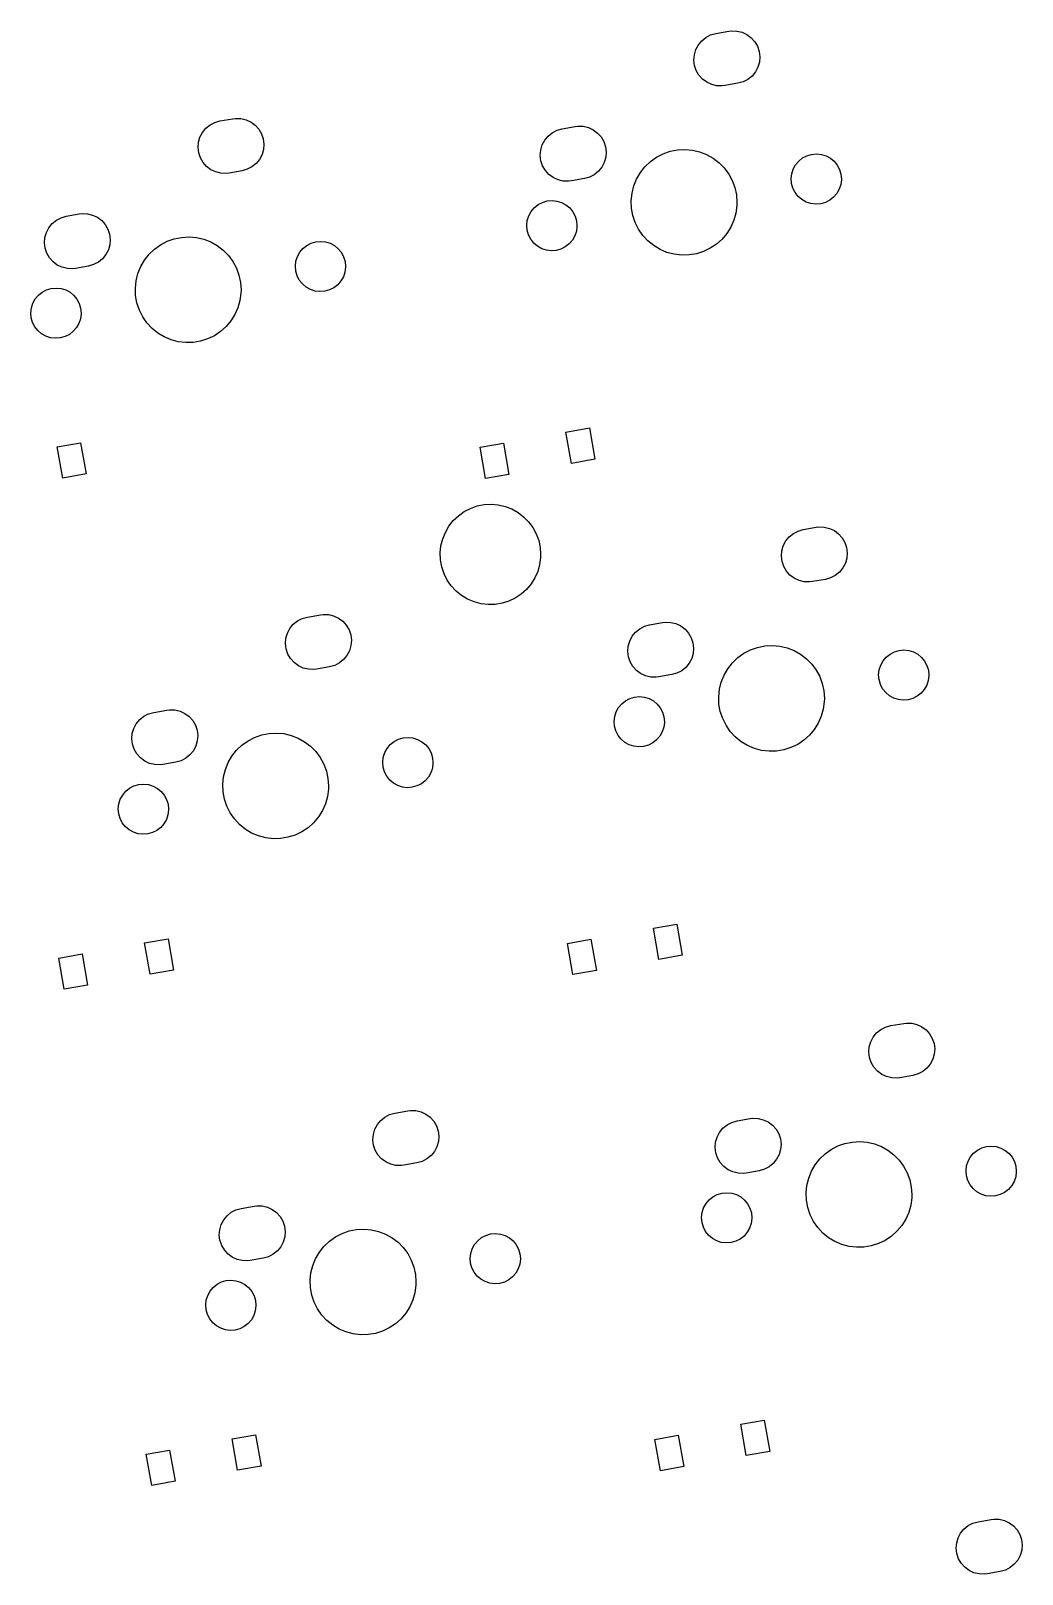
# Model space of a CAD drawing. Extents: x -73 to 324, y -180 to -25.
# Drawn here: x 276.7 to 314.2, y -95.2 to -36.8 of the extents above; entities that cross this region are included whole.
import ezdxf

# ---------------------------------------------------------------- set-up
doc = ezdxf.new("R2010")
doc.units = 0
doc.layers.add('BLACK', color=7, linetype='CONTINUOUS')

msp = doc.modelspace()

# ---------------------------------------------------------------- linework, layer by layer
at = {"layer": 'BLACK', "linetype": 'CONTINUOUS'}
for p, q in [((301.998, -37.372), (302.127, -37.2158)), ((302.127, -37.2158), (302.284, -37.0886)), ((302.284, -37.0886), (302.463, -36.9956)), ((302.463, -36.9956), (302.658, -36.9405)), ((302.658, -36.9405), (303.15, -36.8537)), ((303.15, -36.8537), (303.254, -36.841)), ((303.254, -36.841), (303.456, -36.8473)), ((303.456, -36.8473), (303.653, -36.8941)), ((303.653, -36.8941), (303.836, -36.9796)), ((303.836, -36.9796), (303.998, -37.1001)), ((303.998, -37.1001), (304.133, -37.2507)), ((304.133, -37.2507), (304.234, -37.4254)), ((301.832, -37.9463), (301.848, -37.7448)), ((301.848, -37.7448), (301.904, -37.5507)), ((301.904, -37.5507), (301.998, -37.372)), ((304.234, -37.4254), (304.299, -37.617)), ((304.299, -37.617), (304.324, -37.8176)), ((304.324, -37.8176), (304.307, -38.019)), ((301.856, -38.1469), (301.832, -37.9463)), ((301.921, -38.3385), (301.856, -38.1469)), ((302.022, -38.5131), (301.921, -38.3385)), ((302.157, -38.6638), (302.022, -38.5131)), ((304.157, -38.3919), (304.028, -38.5481)), ((304.251, -38.2131), (304.157, -38.3919)), ((304.307, -38.019), (304.251, -38.2131)), ((302.319, -38.7843), (302.157, -38.6638)), ((302.502, -38.8697), (302.319, -38.7843)), ((302.699, -38.9166), (302.502, -38.8697)), ((302.901, -38.9229), (302.699, -38.9166)), ((303.005, -38.9102), (302.901, -38.9229)), ((303.497, -38.8233), (303.005, -38.9102)), ((303.692, -38.7683), (303.497, -38.8233)), ((303.871, -38.6753), (303.692, -38.7683)), ((304.028, -38.5481), (303.871, -38.6753)), ((283.703, -40.3036), (283.897, -40.2485)), ((283.897, -40.2485), (284.389, -40.1617)), ((284.389, -40.1617), (284.493, -40.149)), ((284.493, -40.149), (284.695, -40.1553)), ((284.695, -40.1553), (284.892, -40.2021)), ((284.892, -40.2021), (285.075, -40.2876)), ((283.144, -40.8587), (283.238, -40.68)), ((283.238, -40.68), (283.366, -40.5238)), ((283.366, -40.5238), (283.523, -40.3966)), ((283.523, -40.3966), (283.703, -40.3036)), ((285.075, -40.2876), (285.237, -40.4081)), ((285.237, -40.4081), (285.372, -40.5587)), ((285.372, -40.5587), (285.474, -40.7334)), ((285.474, -40.7334), (285.538, -40.925)), ((296.186, -40.976), (296.314, -40.8199)), ((296.314, -40.8199), (296.471, -40.6927)), ((296.471, -40.6927), (296.651, -40.5997)), ((296.651, -40.5997), (296.845, -40.5446)), ((296.845, -40.5446), (297.338, -40.4578)), ((297.338, -40.4578), (297.442, -40.445)), ((297.442, -40.445), (297.644, -40.4514)), ((297.644, -40.4514), (297.84, -40.4982)), ((297.84, -40.4982), (298.023, -40.5836)), ((298.023, -40.5836), (298.186, -40.7041)), ((298.186, -40.7041), (298.32, -40.8548)), ((283.071, -41.2543), (283.087, -41.0528)), ((283.096, -41.4549), (283.071, -41.2543)), ((283.087, -41.0528), (283.144, -40.8587)), ((285.547, -41.327), (285.49, -41.5211)), ((285.538, -40.925), (285.563, -41.1256)), ((285.563, -41.1256), (285.547, -41.327)), ((296.019, -41.5504), (296.035, -41.3489)), ((296.035, -41.3489), (296.092, -41.1548)), ((296.092, -41.1548), (296.186, -40.976)), ((298.32, -40.8548), (298.422, -41.0295)), ((298.422, -41.0295), (298.486, -41.2211)), ((298.486, -41.2211), (298.511, -41.4217)), ((298.511, -41.4217), (298.495, -41.6231)), ((300.664, -41.4903), (300.931, -41.3967)), ((300.931, -41.3967), (301.208, -41.3416)), ((301.208, -41.3416), (301.49, -41.3261)), ((301.49, -41.3261), (301.771, -41.3504)), ((301.771, -41.3504), (302.046, -41.4142)), ((302.046, -41.4142), (302.31, -41.5162)), ((283.16, -41.6465), (283.096, -41.4549)), ((283.262, -41.8211), (283.16, -41.6465)), ((283.396, -41.9718), (283.262, -41.8211)), ((283.559, -42.0923), (283.396, -41.9718)), ((285.111, -41.9833), (284.931, -42.0763)), ((285.268, -41.8561), (285.111, -41.9833)), ((285.396, -41.6999), (285.268, -41.8561)), ((285.49, -41.5211), (285.396, -41.6999)), ((296.044, -41.751), (296.019, -41.5504)), ((296.108, -41.9425), (296.044, -41.751)), ((296.21, -42.1172), (296.108, -41.9425)), ((298.344, -41.996), (298.216, -42.1522)), ((298.438, -41.8172), (298.344, -41.996)), ((298.495, -41.6231), (298.438, -41.8172)), ((299.804, -42.2017), (299.979, -41.9798)), ((299.979, -41.9798), (300.183, -41.7848)), ((300.183, -41.7848), (300.413, -41.6205)), ((300.413, -41.6205), (300.664, -41.4903)), ((302.31, -41.5162), (302.556, -41.6542)), ((302.556, -41.6542), (302.781, -41.8256)), ((302.781, -41.8256), (302.979, -42.0269)), ((305.588, -42.0694), (305.677, -41.907)), ((305.677, -41.907), (305.796, -41.7649)), ((305.796, -41.7649), (305.941, -41.6488)), ((305.941, -41.6488), (306.105, -41.5629)), ((306.105, -41.5629), (306.283, -41.5105)), ((306.283, -41.5105), (306.468, -41.4937)), ((306.468, -41.4937), (306.652, -41.5131)), ((306.652, -41.5131), (306.829, -41.5679)), ((306.829, -41.5679), (306.992, -41.6561)), ((306.992, -41.6561), (307.135, -41.7743)), ((307.135, -41.7743), (307.252, -41.918)), ((307.252, -41.918), (307.339, -42.0817)), ((283.742, -42.1777), (283.559, -42.0923)), ((283.938, -42.2246), (283.742, -42.1777)), ((284.14, -42.2309), (283.938, -42.2246)), ((284.244, -42.2182), (284.14, -42.2309)), ((284.737, -42.1313), (284.244, -42.2182)), ((284.931, -42.0763), (284.737, -42.1313)), ((296.345, -42.2679), (296.21, -42.1172)), ((296.507, -42.3884), (296.345, -42.2679)), ((296.69, -42.4738), (296.507, -42.3884)), ((296.887, -42.5206), (296.69, -42.4738)), ((297.089, -42.527), (296.887, -42.5206)), ((297.193, -42.5142), (297.089, -42.527)), ((297.685, -42.4274), (297.193, -42.5142)), ((297.879, -42.3724), (297.685, -42.4274)), ((298.059, -42.2794), (297.879, -42.3724)), ((298.216, -42.1522), (298.059, -42.2794)), ((299.556, -42.7078), (299.662, -42.4459)), ((299.662, -42.4459), (299.804, -42.2017)), ((302.979, -42.0269), (303.147, -42.2542)), ((303.147, -42.2542), (303.281, -42.5028)), ((303.281, -42.5028), (303.379, -42.7678)), ((305.511, -42.4304), (305.532, -42.2462)), ((305.527, -42.6152), (305.511, -42.4304)), ((305.532, -42.2462), (305.588, -42.0694)), ((307.339, -42.0817), (307.393, -42.2592)), ((307.411, -42.4702), (307.387, -42.6542)), ((307.393, -42.2592), (307.411, -42.4437)), ((307.411, -42.4437), (307.411, -42.4702)), ((299.459, -43.263), (299.488, -42.982)), ((299.488, -42.982), (299.556, -42.7078)), ((303.379, -42.7678), (303.438, -43.044)), ((303.438, -43.044), (303.458, -43.3258)), ((305.578, -42.7934), (305.527, -42.6152)), ((305.663, -42.9583), (305.578, -42.7934)), ((305.778, -43.1036), (305.663, -42.9583)), ((305.919, -43.2238), (305.778, -43.1036)), ((307.116, -43.1317), (306.97, -43.2458)), ((307.237, -42.9913), (307.116, -43.1317)), ((307.329, -42.8301), (307.237, -42.9913)), ((307.387, -42.6542), (307.329, -42.8301)), ((278.085, -43.8526), (278.577, -43.7658)), ((278.577, -43.7658), (278.681, -43.753)), ((278.681, -43.753), (278.883, -43.7594)), ((278.883, -43.7594), (279.08, -43.8062)), ((295.582, -43.8337), (295.672, -43.6712)), ((295.672, -43.6712), (295.791, -43.5292)), ((295.791, -43.5292), (295.935, -43.413)), ((295.935, -43.413), (296.1, -43.3271)), ((296.1, -43.3271), (296.277, -43.2748)), ((296.277, -43.2748), (296.462, -43.258)), ((296.462, -43.258), (296.646, -43.2774)), ((296.646, -43.2774), (296.824, -43.3322)), ((296.824, -43.3322), (296.987, -43.4204)), ((296.987, -43.4204), (297.13, -43.5386)), ((297.13, -43.5386), (297.247, -43.6822)), ((297.247, -43.6822), (297.334, -43.8459)), ((299.47, -43.5453), (299.459, -43.263)), ((299.521, -43.8232), (299.47, -43.5453)), ((303.417, -43.7314), (303.34, -44.0033)), ((303.454, -43.4514), (303.417, -43.7314)), ((303.458, -43.3258), (303.454, -43.4514)), ((306.081, -43.3142), (305.919, -43.2238)), ((306.257, -43.3715), (306.081, -43.3142)), ((306.441, -43.3935), (306.257, -43.3715)), ((306.626, -43.3793), (306.441, -43.3935)), ((306.805, -43.3294), (306.626, -43.3793)), ((306.97, -43.2458), (306.805, -43.3294)), ((277.331, -44.4628), (277.425, -44.284)), ((277.425, -44.284), (277.554, -44.1279)), ((277.554, -44.1279), (277.711, -44.0007)), ((277.711, -44.0007), (277.89, -43.9076)), ((277.89, -43.9076), (278.085, -43.8526)), ((279.08, -43.8062), (279.263, -43.8916)), ((279.263, -43.8916), (279.425, -44.0121)), ((279.425, -44.0121), (279.56, -44.1628)), ((279.56, -44.1628), (279.661, -44.3375)), ((279.661, -44.3375), (279.726, -44.5291)), ((295.506, -44.1947), (295.526, -44.0104)), ((295.521, -44.3795), (295.506, -44.1947)), ((295.526, -44.0104), (295.582, -43.8337)), ((297.334, -43.8459), (297.387, -44.0234)), ((297.405, -44.2345), (297.382, -44.4184)), ((297.387, -44.0234), (297.405, -44.208)), ((297.405, -44.208), (297.405, -44.2345)), ((299.61, -44.0912), (299.521, -43.8232)), ((299.737, -44.3439), (299.61, -44.0912)), ((299.897, -44.5763), (299.737, -44.3439)), ((303.226, -44.2617), (303.076, -44.5014)), ((303.34, -44.0033), (303.226, -44.2617)), ((277.258, -44.8584), (277.275, -44.6569)), ((277.283, -45.059), (277.258, -44.8584)), ((277.275, -44.6569), (277.331, -44.4628)), ((279.734, -44.9311), (279.678, -45.1252)), ((279.726, -44.5291), (279.75, -44.7297)), ((279.75, -44.7297), (279.734, -44.9311)), ((281.423, -45.0928), (281.653, -44.9285)), ((281.653, -44.9285), (281.903, -44.7983)), ((281.903, -44.7983), (282.17, -44.7047)), ((282.17, -44.7047), (282.447, -44.6496)), ((282.447, -44.6496), (282.729, -44.6341)), ((282.729, -44.6341), (283.011, -44.6584)), ((283.011, -44.6584), (283.286, -44.7222)), ((283.286, -44.7222), (283.549, -44.8242)), ((283.549, -44.8242), (283.796, -44.9622)), ((287.18, -44.9568), (287.345, -44.8709)), ((287.345, -44.8709), (287.522, -44.8185)), ((287.522, -44.8185), (287.707, -44.8017)), ((287.707, -44.8017), (287.892, -44.8211)), ((287.892, -44.8211), (288.069, -44.8759)), ((288.069, -44.8759), (288.232, -44.9641)), ((295.572, -44.5577), (295.521, -44.3795)), ((295.657, -44.7226), (295.572, -44.5577)), ((295.772, -44.8679), (295.657, -44.7226)), ((295.913, -44.9881), (295.772, -44.8679)), ((297.111, -44.8959), (296.964, -45.0101)), ((297.232, -44.7556), (297.111, -44.8959)), ((297.323, -44.5944), (297.232, -44.7556)), ((297.382, -44.4184), (297.323, -44.5944)), ((300.089, -44.7838), (299.897, -44.5763)), ((300.308, -44.9621), (300.089, -44.7838)), ((302.684, -44.9061), (302.449, -45.0631)), ((302.894, -44.7177), (302.684, -44.9061)), ((303.076, -44.5014), (302.894, -44.7177)), ((277.348, -45.2505), (277.283, -45.059)), ((277.449, -45.4252), (277.348, -45.2505)), ((277.584, -45.5759), (277.449, -45.4252)), ((279.455, -45.4602), (279.298, -45.5874)), ((279.584, -45.304), (279.455, -45.4602)), ((279.678, -45.1252), (279.584, -45.304)), ((280.902, -45.7539), (281.043, -45.5097)), ((281.043, -45.5097), (281.218, -45.2878)), ((281.218, -45.2878), (281.423, -45.0928)), ((283.796, -44.9622), (284.02, -45.1336)), ((284.02, -45.1336), (284.218, -45.3349)), ((284.218, -45.3349), (284.386, -45.5622)), ((286.771, -45.5542), (286.827, -45.3774)), ((286.827, -45.3774), (286.917, -45.215)), ((286.917, -45.215), (287.036, -45.0729)), ((287.036, -45.0729), (287.18, -44.9568)), ((288.232, -44.9641), (288.375, -45.0823)), ((288.375, -45.0823), (288.492, -45.226)), ((288.492, -45.226), (288.579, -45.3897)), ((288.579, -45.3897), (288.632, -45.5672)), ((296.075, -45.0785), (295.913, -44.9881)), ((296.251, -45.1358), (296.075, -45.0785)), ((296.436, -45.1578), (296.251, -45.1358)), ((296.62, -45.1435), (296.436, -45.1578)), ((296.799, -45.0937), (296.62, -45.1435)), ((296.964, -45.0101), (296.799, -45.0937)), ((300.55, -45.1078), (300.308, -44.9621)), ((300.81, -45.218), (300.55, -45.1078)), ((301.083, -45.2904), (300.81, -45.218)), ((301.364, -45.3236), (301.083, -45.2904)), ((301.646, -45.317), (301.364, -45.3236)), ((301.925, -45.2706), (301.646, -45.317)), ((302.194, -45.1854), (301.925, -45.2706)), ((302.449, -45.0631), (302.194, -45.1854)), ((277.746, -45.6964), (277.584, -45.5759)), ((277.929, -45.7818), (277.746, -45.6964)), ((278.126, -45.8286), (277.929, -45.7818)), ((278.328, -45.835), (278.126, -45.8286)), ((278.432, -45.8222), (278.328, -45.835)), ((278.924, -45.7354), (278.432, -45.8222)), ((279.119, -45.6804), (278.924, -45.7354)), ((279.298, -45.5874), (279.119, -45.6804)), ((280.727, -46.29), (280.796, -46.0158)), ((280.796, -46.0158), (280.902, -45.7539)), ((284.386, -45.5622), (284.52, -45.8108)), ((284.52, -45.8108), (284.618, -46.0758)), ((284.618, -46.0758), (284.678, -46.352)), ((286.751, -45.7384), (286.771, -45.5542)), ((286.766, -45.9232), (286.751, -45.7384)), ((286.817, -46.1014), (286.766, -45.9232)), ((286.902, -46.2663), (286.817, -46.1014)), ((288.627, -45.9622), (288.568, -46.1381)), ((288.65, -45.7782), (288.627, -45.9622)), ((288.632, -45.5672), (288.65, -45.7517)), ((288.65, -45.7517), (288.65, -45.7782)), ((277.175, -46.721), (277.339, -46.6351)), ((277.339, -46.6351), (277.517, -46.5828)), ((277.517, -46.5828), (277.701, -46.566)), ((277.701, -46.566), (277.886, -46.5854)), ((277.886, -46.5854), (278.063, -46.6402)), ((278.063, -46.6402), (278.226, -46.7284)), ((280.699, -46.571), (280.727, -46.29)), ((280.71, -46.8533), (280.699, -46.571)), ((284.678, -46.352), (284.698, -46.6338)), ((284.698, -46.6338), (284.694, -46.7594)), ((287.017, -46.4116), (286.902, -46.2663)), ((287.158, -46.5318), (287.017, -46.4116)), ((287.32, -46.6222), (287.158, -46.5318)), ((287.496, -46.6795), (287.32, -46.6222)), ((287.681, -46.7015), (287.496, -46.6795)), ((287.865, -46.6873), (287.681, -46.7015)), ((288.044, -46.6374), (287.865, -46.6873)), ((288.21, -46.5538), (288.044, -46.6374)), ((288.356, -46.4397), (288.21, -46.5538)), ((288.477, -46.2993), (288.356, -46.4397)), ((288.568, -46.1381), (288.477, -46.2993)), ((276.766, -47.3184), (276.822, -47.1417)), ((276.822, -47.1417), (276.911, -46.9792)), ((276.911, -46.9792), (277.03, -46.8372)), ((277.03, -46.8372), (277.175, -46.721)), ((278.226, -46.7284), (278.369, -46.8466)), ((278.369, -46.8466), (278.486, -46.9902)), ((278.486, -46.9902), (278.573, -47.1539)), ((278.573, -47.1539), (278.627, -47.3314)), ((280.76, -47.1312), (280.71, -46.8533)), ((280.85, -47.3992), (280.76, -47.1312)), ((284.656, -47.0394), (284.579, -47.3113)), ((284.694, -46.7594), (284.656, -47.0394)), ((276.745, -47.5027), (276.766, -47.3184)), ((276.76, -47.6875), (276.745, -47.5027)), ((276.812, -47.8657), (276.76, -47.6875)), ((278.621, -47.7264), (278.563, -47.9024)), ((278.644, -47.5425), (278.621, -47.7264)), ((278.627, -47.3314), (278.645, -47.516)), ((278.645, -47.516), (278.644, -47.5425)), ((280.976, -47.6519), (280.85, -47.3992)), ((281.137, -47.8843), (280.976, -47.6519)), ((284.316, -47.8094), (284.134, -48.0257)), ((284.465, -47.5697), (284.316, -47.8094)), ((284.579, -47.3113), (284.465, -47.5697)), ((276.896, -48.0306), (276.812, -47.8657)), ((277.011, -48.1759), (276.896, -48.0306)), ((277.153, -48.2961), (277.011, -48.1759)), ((277.315, -48.3865), (277.153, -48.2961)), ((277.491, -48.4438), (277.315, -48.3865)), ((278.038, -48.4017), (277.86, -48.4515)), ((278.204, -48.3181), (278.038, -48.4017)), ((278.35, -48.2039), (278.204, -48.3181)), ((278.471, -48.0636), (278.35, -48.2039)), ((278.563, -47.9024), (278.471, -48.0636)), ((281.329, -48.0918), (281.137, -47.8843)), ((281.548, -48.2701), (281.329, -48.0918)), ((281.79, -48.4158), (281.548, -48.2701)), ((282.05, -48.526), (281.79, -48.4158)), ((283.689, -48.3711), (283.434, -48.4934)), ((283.923, -48.2141), (283.689, -48.3711)), ((284.134, -48.0257), (283.923, -48.2141)), ((277.675, -48.4657), (277.491, -48.4438)), ((277.86, -48.4515), (277.675, -48.4657)), ((282.323, -48.5984), (282.05, -48.526)), ((282.603, -48.6316), (282.323, -48.5984)), ((282.886, -48.6249), (282.603, -48.6316)), ((283.165, -48.5786), (282.886, -48.6249)), ((283.434, -48.4934), (283.165, -48.5786)), ((296.987, -52.0162), (297.874, -51.8599)), ((297.874, -51.8599), (298.082, -53.0417)), ((277.742, -52.5727), (278.628, -52.4164)), ((278.628, -52.4164), (278.836, -53.5981)), ((293.738, -52.5892), (294.624, -52.433)), ((294.624, -52.433), (294.832, -53.6147)), ((297.196, -53.198), (296.987, -52.0162)), ((277.95, -53.7544), (277.742, -52.5727)), ((293.946, -53.771), (293.738, -52.5892)), ((298.082, -53.0417), (297.196, -53.198)), ((278.836, -53.5981), (277.95, -53.7544)), ((294.832, -53.6147), (293.946, -53.771)), ((293.377, -54.8983), (293.631, -54.8093)), ((293.631, -54.8093), (293.894, -54.757)), ((293.894, -54.757), (294.162, -54.7422)), ((294.162, -54.7422), (294.429, -54.7654)), ((294.429, -54.7654), (294.691, -54.826)), ((294.691, -54.826), (294.941, -54.9228)), ((292.561, -55.574), (292.727, -55.3633)), ((292.727, -55.3633), (292.921, -55.178)), ((292.921, -55.178), (293.139, -55.022)), ((293.139, -55.022), (293.377, -54.8983)), ((294.941, -54.9228), (295.175, -55.054)), ((295.175, -55.054), (295.388, -55.2168)), ((295.388, -55.2168), (295.577, -55.408)), ((295.577, -55.408), (295.736, -55.6239)), ((292.325, -56.0549), (292.426, -55.8061)), ((292.426, -55.8061), (292.561, -55.574)), ((295.736, -55.6239), (295.864, -55.8601)), ((295.864, -55.8601), (295.957, -56.1119)), ((305.306, -56.1325), (305.435, -55.9764)), ((305.435, -55.9764), (305.592, -55.8492)), ((305.592, -55.8492), (305.771, -55.7562)), ((305.771, -55.7562), (305.966, -55.7011)), ((305.966, -55.7011), (306.458, -55.6143)), ((306.458, -55.6143), (306.562, -55.6015)), ((306.562, -55.6015), (306.764, -55.6079)), ((306.764, -55.6079), (306.961, -55.6547)), ((306.961, -55.6547), (307.144, -55.7402)), ((307.144, -55.7402), (307.306, -55.8607)), ((307.306, -55.8607), (307.441, -56.0113)), ((307.441, -56.0113), (307.542, -56.186)), ((292.233, -56.5823), (292.26, -56.3153)), ((292.243, -56.8505), (292.233, -56.5823)), ((292.26, -56.3153), (292.325, -56.0549)), ((295.957, -56.1119), (296.013, -56.3743)), ((296.013, -56.3743), (296.032, -56.642)), ((305.14, -56.7069), (305.156, -56.5054)), ((305.156, -56.5054), (305.212, -56.3113)), ((305.212, -56.3113), (305.306, -56.1325)), ((307.542, -56.186), (307.607, -56.3776)), ((307.607, -56.3776), (307.632, -56.5782)), ((307.632, -56.5782), (307.615, -56.7796)), ((292.292, -57.1145), (292.243, -56.8505)), ((292.377, -57.3691), (292.292, -57.1145)), ((295.993, -57.0273), (295.92, -57.2856)), ((296.028, -56.7613), (295.993, -57.0273)), ((296.032, -56.642), (296.028, -56.7613)), ((305.164, -56.9075), (305.14, -56.7069)), ((305.229, -57.099), (305.164, -56.9075)), ((305.33, -57.2737), (305.229, -57.099)), ((307.465, -57.1525), (307.336, -57.3087)), ((307.559, -56.9737), (307.465, -57.1525)), ((307.615, -56.7796), (307.559, -56.9737)), ((292.497, -57.6092), (292.377, -57.3691)), ((292.649, -57.83), (292.497, -57.6092)), ((295.669, -57.7588), (295.496, -57.9642)), ((295.811, -57.5311), (295.669, -57.7588)), ((295.92, -57.2856), (295.811, -57.5311)), ((305.465, -57.4244), (305.33, -57.2737)), ((305.627, -57.5449), (305.465, -57.4244)), ((305.81, -57.6303), (305.627, -57.5449)), ((306.007, -57.6772), (305.81, -57.6303)), ((306.209, -57.6835), (306.007, -57.6772)), ((306.313, -57.6707), (306.209, -57.6835)), ((306.805, -57.5839), (306.313, -57.6707)), ((307, -57.5289), (306.805, -57.5839)), ((307.179, -57.4359), (307, -57.5289)), ((307.336, -57.3087), (307.179, -57.4359)), ((292.831, -58.027), (292.649, -57.83)), ((293.039, -58.1965), (292.831, -58.027)), ((293.269, -58.3349), (293.039, -58.1965)), ((293.517, -58.4396), (293.269, -58.3349)), ((295.073, -58.2924), (294.831, -58.4086)), ((295.297, -58.1433), (295.073, -58.2924)), ((295.496, -57.9642), (295.297, -58.1433)), ((287.205, -59.0091), (287.697, -58.9223)), ((287.697, -58.9223), (287.801, -58.9095)), ((287.801, -58.9095), (288.003, -58.9159)), ((288.003, -58.9159), (288.2, -58.9627)), ((293.776, -58.5083), (293.517, -58.4396)), ((294.042, -58.5399), (293.776, -58.5083)), ((294.311, -58.5336), (294.042, -58.5399)), ((294.576, -58.4895), (294.311, -58.5336)), ((294.831, -58.4086), (294.576, -58.4895)), ((286.452, -59.6193), (286.546, -59.4405)), ((286.546, -59.4405), (286.674, -59.2844)), ((286.674, -59.2844), (286.831, -59.1572)), ((286.831, -59.1572), (287.011, -59.0642)), ((287.011, -59.0642), (287.205, -59.0091)), ((288.2, -58.9627), (288.383, -59.0482)), ((288.383, -59.0482), (288.545, -59.1687)), ((288.545, -59.1687), (288.68, -59.3193)), ((288.68, -59.3193), (288.782, -59.494)), ((288.782, -59.494), (288.846, -59.6856)), ((299.622, -59.5804), (299.779, -59.4533)), ((299.779, -59.4533), (299.959, -59.3602)), ((299.959, -59.3602), (300.153, -59.3052)), ((300.153, -59.3052), (300.646, -59.2184)), ((300.646, -59.2184), (300.75, -59.2056)), ((300.75, -59.2056), (300.952, -59.212)), ((300.952, -59.212), (301.148, -59.2588)), ((301.148, -59.2588), (301.331, -59.3442)), ((301.331, -59.3442), (301.494, -59.4647)), ((301.494, -59.4647), (301.628, -59.6154)), ((286.379, -60.0149), (286.395, -59.8134)), ((286.404, -60.2155), (286.379, -60.0149)), ((286.395, -59.8134), (286.452, -59.6193)), ((288.855, -60.0876), (288.798, -60.2817)), ((288.846, -59.6856), (288.871, -59.8862)), ((288.871, -59.8862), (288.855, -60.0876)), ((299.327, -60.311), (299.343, -60.1095)), ((299.343, -60.1095), (299.4, -59.9154)), ((299.4, -59.9154), (299.494, -59.7366)), ((299.494, -59.7366), (299.622, -59.5804)), ((301.628, -59.6154), (301.73, -59.7901)), ((301.73, -59.7901), (301.794, -59.9816)), ((301.794, -59.9816), (301.819, -60.1822)), ((304.238, -60.1573), (304.516, -60.1022)), ((304.516, -60.1022), (304.798, -60.0867)), ((304.798, -60.0867), (305.079, -60.111)), ((305.079, -60.111), (305.354, -60.1748)), ((286.468, -60.407), (286.404, -60.2155)), ((286.57, -60.5817), (286.468, -60.407)), ((286.704, -60.7324), (286.57, -60.5817)), ((288.576, -60.6167), (288.419, -60.7439)), ((288.704, -60.4605), (288.576, -60.6167)), ((288.798, -60.2817), (288.704, -60.4605)), ((299.352, -60.5116), (299.327, -60.311)), ((299.416, -60.7031), (299.352, -60.5116)), ((301.746, -60.5778), (301.652, -60.7566)), ((301.803, -60.3837), (301.746, -60.5778)), ((301.819, -60.1822), (301.803, -60.3837)), ((303.287, -60.7404), (303.491, -60.5454)), ((303.491, -60.5454), (303.721, -60.3811)), ((303.721, -60.3811), (303.972, -60.2509)), ((303.972, -60.2509), (304.238, -60.1573)), ((305.354, -60.1748), (305.618, -60.2768)), ((305.618, -60.2768), (305.864, -60.4148)), ((305.864, -60.4148), (306.089, -60.5862)), ((306.089, -60.5862), (306.287, -60.7875)), ((308.896, -60.83), (308.985, -60.6676)), ((308.985, -60.6676), (309.104, -60.5255)), ((309.104, -60.5255), (309.249, -60.4094)), ((309.249, -60.4094), (309.413, -60.3235)), ((309.413, -60.3235), (309.591, -60.2711)), ((309.591, -60.2711), (309.776, -60.2543)), ((309.776, -60.2543), (309.96, -60.2737)), ((309.96, -60.2737), (310.137, -60.3285)), ((310.137, -60.3285), (310.3, -60.4167)), ((310.3, -60.4167), (310.443, -60.5349)), ((310.443, -60.5349), (310.56, -60.6786)), ((310.56, -60.6786), (310.647, -60.8423)), ((286.867, -60.8529), (286.704, -60.7324)), ((287.05, -60.9383), (286.867, -60.8529)), ((287.246, -60.9852), (287.05, -60.9383)), ((287.448, -60.9915), (287.246, -60.9852)), ((287.552, -60.9787), (287.448, -60.9915)), ((288.045, -60.8919), (287.552, -60.9787)), ((288.239, -60.8369), (288.045, -60.8919)), ((288.419, -60.7439), (288.239, -60.8369)), ((299.518, -60.8778), (299.416, -60.7031)), ((299.653, -61.0285), (299.518, -60.8778)), ((299.815, -61.149), (299.653, -61.0285)), ((299.998, -61.2344), (299.815, -61.149)), ((300.195, -61.2812), (299.998, -61.2344)), ((300.397, -61.2876), (300.195, -61.2812)), ((300.501, -61.2748), (300.397, -61.2876)), ((300.993, -61.188), (300.501, -61.2748)), ((301.187, -61.133), (300.993, -61.188)), ((301.367, -61.04), (301.187, -61.133)), ((301.524, -60.9128), (301.367, -61.04)), ((301.652, -60.7566), (301.524, -60.9128)), ((302.864, -61.4684), (302.97, -61.2065)), ((302.97, -61.2065), (303.112, -60.9622)), ((303.112, -60.9622), (303.287, -60.7404)), ((306.287, -60.7875), (306.455, -61.0148)), ((306.455, -61.0148), (306.589, -61.2634)), ((306.589, -61.2634), (306.687, -61.5284)), ((308.819, -61.191), (308.84, -61.0068)), ((308.835, -61.3758), (308.819, -61.191)), ((308.84, -61.0068), (308.896, -60.83)), ((310.647, -60.8423), (310.701, -61.0198)), ((310.719, -61.2308), (310.695, -61.4148)), ((310.701, -61.0198), (310.719, -61.2043)), ((310.719, -61.2043), (310.719, -61.2308)), ((302.767, -62.0236), (302.796, -61.7426)), ((302.796, -61.7426), (302.864, -61.4684)), ((306.687, -61.5284), (306.746, -61.8046)), ((306.746, -61.8046), (306.766, -62.0864)), ((308.886, -61.554), (308.835, -61.3758)), ((308.971, -61.7189), (308.886, -61.554)), ((309.086, -61.8642), (308.971, -61.7189)), ((309.227, -61.9844), (309.086, -61.8642)), ((310.545, -61.7519), (310.424, -61.8922)), ((310.637, -61.5907), (310.545, -61.7519)), ((310.695, -61.4148), (310.637, -61.5907)), ((298.89, -62.5943), (298.98, -62.4318)), ((298.98, -62.4318), (299.099, -62.2898)), ((299.099, -62.2898), (299.243, -62.1736)), ((299.243, -62.1736), (299.408, -62.0877)), ((299.408, -62.0877), (299.585, -62.0354)), ((299.585, -62.0354), (299.77, -62.0186)), ((299.77, -62.0186), (299.954, -62.038)), ((299.954, -62.038), (300.132, -62.0928)), ((300.132, -62.0928), (300.295, -62.181)), ((300.295, -62.181), (300.438, -62.2991)), ((300.438, -62.2991), (300.555, -62.4428)), ((300.555, -62.4428), (300.642, -62.6065)), ((302.778, -62.3059), (302.767, -62.0236)), ((302.829, -62.5838), (302.778, -62.3059)), ((306.762, -62.212), (306.725, -62.492)), ((306.766, -62.0864), (306.762, -62.212)), ((309.389, -62.0748), (309.227, -61.9844)), ((309.565, -62.1321), (309.389, -62.0748)), ((309.749, -62.1541), (309.565, -62.1321)), ((309.934, -62.1398), (309.749, -62.1541)), ((310.113, -62.09), (309.934, -62.1398)), ((310.278, -62.0064), (310.113, -62.09)), ((310.424, -61.8922), (310.278, -62.0064)), ((280.733, -63.0446), (280.862, -62.8884)), ((280.862, -62.8884), (281.019, -62.7612)), ((281.019, -62.7612), (281.198, -62.6682)), ((281.198, -62.6682), (281.393, -62.6132)), ((281.393, -62.6132), (281.885, -62.5264)), ((281.885, -62.5264), (281.989, -62.5136)), ((281.989, -62.5136), (282.191, -62.52)), ((282.191, -62.52), (282.388, -62.5668)), ((282.388, -62.5668), (282.571, -62.6522)), ((282.571, -62.6522), (282.733, -62.7727)), ((282.733, -62.7727), (282.868, -62.9234)), ((282.868, -62.9234), (282.969, -63.0981)), ((298.814, -62.9553), (298.834, -62.771)), ((298.829, -63.14), (298.814, -62.9553)), ((298.834, -62.771), (298.89, -62.5943)), ((300.642, -62.6065), (300.695, -62.784)), ((300.713, -62.9951), (300.69, -63.179)), ((300.695, -62.784), (300.713, -62.9685)), ((300.713, -62.9685), (300.713, -62.9951)), ((302.918, -62.8518), (302.829, -62.5838)), ((303.045, -63.1045), (302.918, -62.8518)), ((306.534, -63.0223), (306.384, -63.262)), ((306.648, -62.7639), (306.534, -63.0223)), ((306.725, -62.492), (306.648, -62.7639)), ((280.566, -63.619), (280.583, -63.4175)), ((280.583, -63.4175), (280.639, -63.2234)), ((280.639, -63.2234), (280.733, -63.0446)), ((282.969, -63.0981), (283.034, -63.2896)), ((283.034, -63.2896), (283.058, -63.4902)), ((283.058, -63.4902), (283.042, -63.6917)), ((284.961, -63.6891), (285.211, -63.5589)), ((285.211, -63.5589), (285.478, -63.4653)), ((285.478, -63.4653), (285.755, -63.4102)), ((285.755, -63.4102), (286.037, -63.3947)), ((286.037, -63.3947), (286.319, -63.419)), ((286.319, -63.419), (286.594, -63.4828)), ((286.594, -63.4828), (286.857, -63.5848)), ((286.857, -63.5848), (287.104, -63.7228)), ((290.653, -63.6315), (290.83, -63.5791)), ((290.83, -63.5791), (291.015, -63.5623)), ((291.015, -63.5623), (291.2, -63.5817)), ((291.2, -63.5817), (291.377, -63.6365)), ((298.88, -63.3183), (298.829, -63.14)), ((298.965, -63.4832), (298.88, -63.3183)), ((299.08, -63.6285), (298.965, -63.4832)), ((300.54, -63.5162), (300.419, -63.6565)), ((300.631, -63.3549), (300.54, -63.5162)), ((300.69, -63.179), (300.631, -63.3549)), ((303.205, -63.3369), (303.045, -63.1045)), ((303.397, -63.5444), (303.205, -63.3369)), ((303.616, -63.7227), (303.397, -63.5444)), ((306.202, -63.4782), (305.992, -63.6667)), ((306.384, -63.262), (306.202, -63.4782)), ((280.591, -63.8196), (280.566, -63.619)), ((280.656, -64.0111), (280.591, -63.8196)), ((280.757, -64.1858), (280.656, -64.0111)), ((280.892, -64.3365), (280.757, -64.1858)), ((282.892, -64.0646), (282.763, -64.2208)), ((282.986, -63.8858), (282.892, -64.0646)), ((283.042, -63.6917), (282.986, -63.8858)), ((284.351, -64.2702), (284.526, -64.0484)), ((284.526, -64.0484), (284.731, -63.8534)), ((284.731, -63.8534), (284.961, -63.6891)), ((287.104, -63.7228), (287.328, -63.8942)), ((287.328, -63.8942), (287.526, -64.0955)), ((287.526, -64.0955), (287.694, -64.3228)), ((290.079, -64.3148), (290.135, -64.138)), ((290.135, -64.138), (290.225, -63.9756)), ((290.225, -63.9756), (290.344, -63.8335)), ((290.344, -63.8335), (290.488, -63.7174)), ((290.488, -63.7174), (290.653, -63.6315)), ((291.377, -63.6365), (291.54, -63.7247)), ((291.54, -63.7247), (291.683, -63.8429)), ((291.683, -63.8429), (291.8, -63.9866)), ((291.8, -63.9866), (291.887, -64.1503)), ((291.887, -64.1503), (291.94, -64.3278)), ((299.221, -63.7486), (299.08, -63.6285)), ((299.383, -63.8391), (299.221, -63.7486)), ((299.559, -63.8964), (299.383, -63.8391)), ((299.744, -63.9183), (299.559, -63.8964)), ((299.928, -63.9041), (299.744, -63.9183)), ((300.107, -63.8543), (299.928, -63.9041)), ((300.272, -63.7707), (300.107, -63.8543)), ((300.419, -63.6565), (300.272, -63.7707)), ((303.858, -63.8684), (303.616, -63.7227)), ((304.118, -63.9786), (303.858, -63.8684)), ((304.391, -64.051), (304.118, -63.9786)), ((304.672, -64.0842), (304.391, -64.051)), ((304.954, -64.0775), (304.672, -64.0842)), ((305.233, -64.0312), (304.954, -64.0775)), ((305.502, -63.946), (305.233, -64.0312)), ((305.757, -63.8237), (305.502, -63.946)), ((305.992, -63.6667), (305.757, -63.8237)), ((281.054, -64.457), (280.892, -64.3365)), ((281.237, -64.5424), (281.054, -64.457)), ((281.434, -64.5892), (281.237, -64.5424)), ((281.636, -64.5956), (281.434, -64.5892)), ((281.74, -64.5828), (281.636, -64.5956)), ((282.232, -64.496), (281.74, -64.5828)), ((282.427, -64.441), (282.232, -64.496)), ((282.606, -64.348), (282.427, -64.441)), ((282.763, -64.2208), (282.606, -64.348)), ((284.035, -65.0506), (284.104, -64.7764)), ((284.104, -64.7764), (284.21, -64.5145)), ((284.21, -64.5145), (284.351, -64.2702)), ((287.694, -64.3228), (287.828, -64.5714)), ((287.828, -64.5714), (287.926, -64.8364)), ((290.059, -64.499), (290.079, -64.3148)), ((290.074, -64.6838), (290.059, -64.499)), ((290.125, -64.862), (290.074, -64.6838)), ((291.935, -64.7228), (291.876, -64.8987)), ((291.958, -64.5388), (291.935, -64.7228)), ((291.94, -64.3278), (291.958, -64.5123)), ((291.958, -64.5123), (291.958, -64.5388)), ((280.647, -65.3957), (280.825, -65.3434)), ((280.825, -65.3434), (281.009, -65.3266)), ((281.009, -65.3266), (281.194, -65.346)), ((281.194, -65.346), (281.371, -65.4008)), ((284.007, -65.3316), (284.035, -65.0506)), ((284.018, -65.6139), (284.007, -65.3316)), ((287.926, -64.8364), (287.986, -65.1126)), ((287.986, -65.1126), (288.006, -65.3944)), ((290.21, -65.0269), (290.125, -64.862)), ((290.325, -65.1722), (290.21, -65.0269)), ((290.466, -65.2924), (290.325, -65.1722)), ((290.628, -65.3828), (290.466, -65.2924)), ((291.518, -65.3144), (291.352, -65.398)), ((291.664, -65.2002), (291.518, -65.3144)), ((291.785, -65.0599), (291.664, -65.2002)), ((291.876, -64.8987), (291.785, -65.0599)), ((280.074, -66.079), (280.13, -65.9023)), ((280.13, -65.9023), (280.219, -65.7398)), ((280.219, -65.7398), (280.338, -65.5978)), ((280.338, -65.5978), (280.483, -65.4816)), ((280.483, -65.4816), (280.647, -65.3957)), ((281.371, -65.4008), (281.534, -65.489)), ((281.534, -65.489), (281.677, -65.6071)), ((281.677, -65.6071), (281.794, -65.7508)), ((281.794, -65.7508), (281.881, -65.9145)), ((281.881, -65.9145), (281.935, -66.092)), ((284.068, -65.8918), (284.018, -65.6139)), ((284.158, -66.1598), (284.068, -65.8918)), ((287.964, -65.8), (287.887, -66.0719)), ((288.002, -65.52), (287.964, -65.8)), ((288.006, -65.3944), (288.002, -65.52)), ((290.804, -65.4401), (290.628, -65.3828)), ((290.989, -65.4621), (290.804, -65.4401)), ((291.173, -65.4478), (290.989, -65.4621)), ((291.352, -65.398), (291.173, -65.4478)), ((280.053, -66.2633), (280.074, -66.079)), ((280.068, -66.448), (280.053, -66.2633)), ((280.12, -66.6263), (280.068, -66.448)), ((281.929, -66.487), (281.871, -66.6629)), ((281.952, -66.3031), (281.929, -66.487)), ((281.935, -66.092), (281.953, -66.2765)), ((281.953, -66.2765), (281.952, -66.3031)), ((284.284, -66.4125), (284.158, -66.1598)), ((284.445, -66.6449), (284.284, -66.4125)), ((287.773, -66.3303), (287.624, -66.57)), ((287.887, -66.0719), (287.773, -66.3303)), ((280.204, -66.7912), (280.12, -66.6263)), ((280.319, -66.9365), (280.204, -66.7912)), ((280.461, -67.0566), (280.319, -66.9365)), ((280.623, -67.1471), (280.461, -67.0566)), ((281.512, -67.0787), (281.346, -67.1623)), ((281.658, -66.9645), (281.512, -67.0787)), ((281.779, -66.8242), (281.658, -66.9645)), ((281.871, -66.6629), (281.779, -66.8242)), ((284.637, -66.8524), (284.445, -66.6449)), ((284.856, -67.0307), (284.637, -66.8524)), ((285.098, -67.1764), (284.856, -67.0307)), ((287.231, -66.9747), (286.997, -67.1317)), ((287.442, -66.7862), (287.231, -66.9747)), ((287.624, -66.57), (287.442, -66.7862)), ((280.799, -67.2044), (280.623, -67.1471)), ((280.983, -67.2263), (280.799, -67.2044)), ((281.168, -67.2121), (280.983, -67.2263)), ((281.346, -67.1623), (281.168, -67.2121)), ((285.358, -67.2866), (285.098, -67.1764)), ((285.631, -67.359), (285.358, -67.2866)), ((285.911, -67.3922), (285.631, -67.359)), ((286.194, -67.3855), (285.911, -67.3922)), ((286.473, -67.3392), (286.194, -67.3855)), ((286.742, -67.254), (286.473, -67.3392)), ((286.997, -67.1317), (286.742, -67.254)), ((281.05, -71.3332), (281.936, -71.177)), ((281.936, -71.177), (282.144, -72.3587)), ((297.046, -71.3498), (297.932, -71.1936)), ((297.932, -71.1936), (298.14, -72.3753)), ((300.295, -70.7768), (301.182, -70.6205)), ((300.504, -71.9586), (300.295, -70.7768)), ((301.182, -70.6205), (301.39, -71.8023)), ((277.8, -71.9063), (278.686, -71.75)), ((278.686, -71.75), (278.894, -72.9318)), ((281.258, -72.515), (281.05, -71.3332)), ((297.254, -72.5316), (297.046, -71.3498)), ((278.008, -73.088), (277.8, -71.9063)), ((282.144, -72.3587), (281.258, -72.515)), ((301.39, -71.8023), (300.504, -71.9586)), ((278.894, -72.9318), (278.008, -73.088)), ((298.14, -72.3753), (297.254, -72.5316)), ((308.743, -74.737), (308.9, -74.6098)), ((308.9, -74.6098), (309.079, -74.5167)), ((309.079, -74.5167), (309.274, -74.4617)), ((309.274, -74.4617), (309.766, -74.3749)), ((309.766, -74.3749), (309.87, -74.3621)), ((309.87, -74.3621), (310.072, -74.3685)), ((310.072, -74.3685), (310.269, -74.4153)), ((310.269, -74.4153), (310.452, -74.5007)), ((310.452, -74.5007), (310.614, -74.6212)), ((310.614, -74.6212), (310.749, -74.7719)), ((308.448, -75.4675), (308.464, -75.266)), ((308.464, -75.266), (308.52, -75.0719)), ((308.52, -75.0719), (308.614, -74.8931)), ((308.614, -74.8931), (308.743, -74.737)), ((310.749, -74.7719), (310.85, -74.9466)), ((310.85, -74.9466), (310.915, -75.1382)), ((310.915, -75.1382), (310.94, -75.3388)), ((308.472, -75.6681), (308.448, -75.4675)), ((308.537, -75.8596), (308.472, -75.6681)), ((308.638, -76.0343), (308.537, -75.8596)), ((310.867, -75.7343), (310.773, -75.9131)), ((310.923, -75.5402), (310.867, -75.7343)), ((310.94, -75.3388), (310.923, -75.5402)), ((308.773, -76.185), (308.638, -76.0343)), ((308.935, -76.3055), (308.773, -76.185)), ((309.118, -76.3909), (308.935, -76.3055)), ((309.315, -76.4377), (309.118, -76.3909)), ((309.517, -76.4441), (309.315, -76.4377)), ((309.621, -76.4313), (309.517, -76.4441)), ((310.113, -76.3445), (309.621, -76.4313)), ((310.308, -76.2895), (310.113, -76.3445)), ((310.487, -76.1965), (310.308, -76.2895)), ((310.644, -76.0693), (310.487, -76.1965)), ((310.773, -75.9131), (310.644, -76.0693)), ((289.76, -78.3799), (289.854, -78.2011)), ((289.854, -78.2011), (289.982, -78.045)), ((289.982, -78.045), (290.139, -77.9178)), ((290.139, -77.9178), (290.319, -77.8247)), ((290.319, -77.8247), (290.513, -77.7697)), ((290.513, -77.7697), (291.005, -77.6829)), ((291.005, -77.6829), (291.109, -77.6701)), ((291.109, -77.6701), (291.311, -77.6765)), ((291.311, -77.6765), (291.508, -77.7233)), ((291.508, -77.7233), (291.691, -77.8087)), ((291.691, -77.8087), (291.853, -77.9292)), ((291.853, -77.9292), (291.988, -78.0799)), ((291.988, -78.0799), (292.09, -78.2546)), ((303.087, -78.2138), (303.267, -78.1208)), ((303.267, -78.1208), (303.461, -78.0658)), ((303.461, -78.0658), (303.954, -77.979)), ((303.954, -77.979), (304.058, -77.9662)), ((304.058, -77.9662), (304.26, -77.9726)), ((304.26, -77.9726), (304.456, -78.0194)), ((304.456, -78.0194), (304.639, -78.1048)), ((304.639, -78.1048), (304.802, -78.2253)), ((289.687, -78.7755), (289.703, -78.574)), ((289.712, -78.9761), (289.687, -78.7755)), ((289.703, -78.574), (289.76, -78.3799)), ((292.09, -78.2546), (292.154, -78.4462)), ((292.154, -78.4462), (292.179, -78.6468)), ((292.179, -78.6468), (292.163, -78.8482)), ((302.651, -78.8701), (302.708, -78.676)), ((302.708, -78.676), (302.802, -78.4972)), ((302.802, -78.4972), (302.93, -78.341)), ((302.93, -78.341), (303.087, -78.2138)), ((304.802, -78.2253), (304.936, -78.376)), ((304.936, -78.376), (305.038, -78.5507)), ((305.038, -78.5507), (305.102, -78.7422)), ((305.102, -78.7422), (305.127, -78.9428)), ((289.776, -79.1676), (289.712, -78.9761)), ((289.878, -79.3423), (289.776, -79.1676)), ((290.012, -79.493), (289.878, -79.3423)), ((292.012, -79.2211), (291.884, -79.3773)), ((292.106, -79.0423), (292.012, -79.2211)), ((292.163, -78.8482), (292.106, -79.0423)), ((302.635, -79.0715), (302.651, -78.8701)), ((302.66, -79.2722), (302.635, -79.0715)), ((302.724, -79.4637), (302.66, -79.2722)), ((305.054, -79.3384), (304.96, -79.5172)), ((305.111, -79.1443), (305.054, -79.3384)), ((305.127, -78.9428), (305.111, -79.1443)), ((306.595, -79.501), (306.799, -79.306)), ((306.799, -79.306), (307.029, -79.1417)), ((307.029, -79.1417), (307.28, -79.0115)), ((307.28, -79.0115), (307.546, -78.9179)), ((307.546, -78.9179), (307.824, -78.8628)), ((307.824, -78.8628), (308.106, -78.8473)), ((308.106, -78.8473), (308.387, -78.8716)), ((308.387, -78.8716), (308.662, -78.9354)), ((308.662, -78.9354), (308.926, -79.0373)), ((308.926, -79.0373), (309.172, -79.1754)), ((309.172, -79.1754), (309.397, -79.3468)), ((309.397, -79.3468), (309.595, -79.5481)), ((312.293, -79.4282), (312.412, -79.2861)), ((312.412, -79.2861), (312.557, -79.1699)), ((312.557, -79.1699), (312.721, -79.084)), ((312.721, -79.084), (312.899, -79.0317)), ((312.899, -79.0317), (313.084, -79.0149)), ((313.084, -79.0149), (313.268, -79.0343)), ((313.268, -79.0343), (313.445, -79.0891)), ((313.445, -79.0891), (313.608, -79.1773)), ((313.608, -79.1773), (313.751, -79.2955)), ((313.751, -79.2955), (313.868, -79.4391)), ((290.175, -79.6135), (290.012, -79.493)), ((290.358, -79.6989), (290.175, -79.6135)), ((290.554, -79.7457), (290.358, -79.6989)), ((290.756, -79.7521), (290.554, -79.7457)), ((290.86, -79.7393), (290.756, -79.7521)), ((291.353, -79.6525), (290.86, -79.7393)), ((291.547, -79.5975), (291.353, -79.6525)), ((291.727, -79.5045), (291.547, -79.5975)), ((291.884, -79.3773), (291.727, -79.5045)), ((302.826, -79.6384), (302.724, -79.4637)), ((302.961, -79.7891), (302.826, -79.6384)), ((303.123, -79.9096), (302.961, -79.7891)), ((303.306, -79.995), (303.123, -79.9096)), ((304.301, -79.9486), (303.809, -80.0354)), ((304.495, -79.8936), (304.301, -79.9486)), ((304.675, -79.8005), (304.495, -79.8936)), ((304.832, -79.6733), (304.675, -79.8005)), ((304.96, -79.5172), (304.832, -79.6733)), ((306.278, -79.9671), (306.42, -79.7228)), ((306.42, -79.7228), (306.595, -79.501)), ((309.595, -79.5481), (309.763, -79.7753)), ((309.763, -79.7753), (309.897, -80.024)), ((312.127, -79.9516), (312.148, -79.7674)), ((312.143, -80.1364), (312.127, -79.9516)), ((312.148, -79.7674), (312.204, -79.5906)), ((312.204, -79.5906), (312.293, -79.4282)), ((313.868, -79.4391), (313.955, -79.6029)), ((313.955, -79.6029), (314.009, -79.7803)), ((314.009, -79.7803), (314.027, -79.9649)), ((303.503, -80.0418), (303.306, -79.995)), ((303.705, -80.0482), (303.503, -80.0418)), ((303.809, -80.0354), (303.705, -80.0482)), ((306.075, -80.7842), (306.104, -80.5031)), ((306.104, -80.5031), (306.172, -80.229)), ((306.172, -80.229), (306.278, -79.9671)), ((309.897, -80.024), (309.995, -80.289)), ((309.995, -80.289), (310.054, -80.5652)), ((312.194, -80.3146), (312.143, -80.1364)), ((312.279, -80.4795), (312.194, -80.3146)), ((312.394, -80.6248), (312.279, -80.4795)), ((313.853, -80.5125), (313.732, -80.6528)), ((313.945, -80.3513), (313.853, -80.5125)), ((314.003, -80.1753), (313.945, -80.3513)), ((314.027, -79.9914), (314.003, -80.1753)), ((314.027, -79.9649), (314.027, -79.9914)), ((302.288, -81.1924), (302.407, -81.0504)), ((302.407, -81.0504), (302.551, -80.9342)), ((302.551, -80.9342), (302.716, -80.8483)), ((302.716, -80.8483), (302.893, -80.796)), ((302.893, -80.796), (303.078, -80.7792)), ((303.078, -80.7792), (303.262, -80.7985)), ((303.262, -80.7985), (303.44, -80.8534)), ((303.44, -80.8534), (303.603, -80.9415)), ((303.603, -80.9415), (303.746, -81.0597)), ((303.746, -81.0597), (303.863, -81.2034)), ((306.086, -81.0665), (306.075, -80.7842)), ((306.137, -81.3444), (306.086, -81.0665)), ((310.07, -80.9726), (310.033, -81.2526)), ((310.054, -80.5652), (310.074, -80.847)), ((310.074, -80.847), (310.07, -80.9726)), ((312.535, -80.745), (312.394, -80.6248)), ((312.697, -80.8354), (312.535, -80.745)), ((312.873, -80.8927), (312.697, -80.8354)), ((313.057, -80.9147), (312.873, -80.8927)), ((313.242, -80.9004), (313.057, -80.9147)), ((313.421, -80.8506), (313.242, -80.9004)), ((313.586, -80.767), (313.421, -80.8506)), ((313.732, -80.6528), (313.586, -80.767)), ((284.041, -81.8052), (284.17, -81.649)), ((284.17, -81.649), (284.327, -81.5218)), ((284.327, -81.5218), (284.506, -81.4288)), ((284.506, -81.4288), (284.701, -81.3738)), ((284.701, -81.3738), (285.193, -81.287)), ((285.193, -81.287), (285.297, -81.2742)), ((285.297, -81.2742), (285.499, -81.2806)), ((285.499, -81.2806), (285.696, -81.3274)), ((285.696, -81.3274), (285.879, -81.4128)), ((285.879, -81.4128), (286.041, -81.5333)), ((286.041, -81.5333), (286.176, -81.684)), ((286.176, -81.684), (286.277, -81.8587)), ((302.122, -81.7159), (302.142, -81.5316)), ((302.142, -81.5316), (302.198, -81.3549)), ((302.198, -81.3549), (302.288, -81.1924)), ((303.863, -81.2034), (303.95, -81.3671)), ((303.95, -81.3671), (304.003, -81.5446)), ((304.003, -81.5446), (304.021, -81.7291)), ((306.226, -81.6124), (306.137, -81.3444)), ((306.353, -81.8651), (306.226, -81.6124)), ((309.956, -81.5245), (309.842, -81.7829)), ((310.033, -81.2526), (309.956, -81.5245)), ((283.874, -82.3795), (283.891, -82.1781)), ((283.891, -82.1781), (283.947, -81.984)), ((283.947, -81.984), (284.041, -81.8052)), ((286.277, -81.8587), (286.342, -82.0502)), ((286.342, -82.0502), (286.366, -82.2508)), ((286.366, -82.2508), (286.35, -82.4523)), ((288.519, -82.3195), (288.786, -82.2259)), ((288.786, -82.2259), (289.063, -82.1708)), ((289.063, -82.1708), (289.345, -82.1552)), ((289.345, -82.1552), (289.627, -82.1796)), ((289.627, -82.1796), (289.902, -82.2434)), ((289.902, -82.2434), (290.165, -82.3453)), ((302.137, -81.9006), (302.122, -81.7159)), ((302.188, -82.0789), (302.137, -81.9006)), ((302.273, -82.2438), (302.188, -82.0789)), ((302.388, -82.3891), (302.273, -82.2438)), ((303.848, -82.2767), (303.727, -82.4171)), ((303.939, -82.1155), (303.848, -82.2767)), ((303.998, -81.9396), (303.939, -82.1155)), ((304.021, -81.7557), (303.998, -81.9396)), ((304.021, -81.7291), (304.021, -81.7557)), ((306.513, -82.0975), (306.353, -81.8651)), ((306.705, -82.3049), (306.513, -82.0975)), ((309.51, -82.2388), (309.3, -82.4273)), ((309.692, -82.0226), (309.51, -82.2388)), ((309.842, -81.7829), (309.692, -82.0226)), ((283.899, -82.5801), (283.874, -82.3795)), ((283.964, -82.7717), (283.899, -82.5801)), ((284.065, -82.9464), (283.964, -82.7717)), ((286.2, -82.8252), (286.071, -82.9813)), ((286.294, -82.6464), (286.2, -82.8252)), ((286.35, -82.4523), (286.294, -82.6464)), ((287.659, -83.0308), (287.834, -82.809)), ((287.834, -82.809), (288.039, -82.614)), ((288.039, -82.614), (288.269, -82.4497)), ((288.269, -82.4497), (288.519, -82.3195)), ((290.165, -82.3453), (290.412, -82.4834)), ((290.412, -82.4834), (290.636, -82.6548)), ((290.636, -82.6548), (290.834, -82.8561)), ((290.834, -82.8561), (291.002, -83.0833)), ((293.443, -82.8986), (293.533, -82.7361)), ((293.533, -82.7361), (293.652, -82.5941)), ((293.652, -82.5941), (293.796, -82.4779)), ((293.796, -82.4779), (293.961, -82.392)), ((293.961, -82.392), (294.138, -82.3397)), ((294.138, -82.3397), (294.323, -82.3229)), ((294.323, -82.3229), (294.508, -82.3423)), ((294.508, -82.3423), (294.685, -82.3971)), ((294.685, -82.3971), (294.848, -82.4853)), ((294.848, -82.4853), (294.991, -82.6035)), ((294.991, -82.6035), (295.108, -82.7471)), ((295.108, -82.7471), (295.195, -82.9108)), ((302.529, -82.5092), (302.388, -82.3891)), ((302.691, -82.5997), (302.529, -82.5092)), ((302.867, -82.657), (302.691, -82.5997)), ((303.052, -82.6789), (302.867, -82.657)), ((303.236, -82.6647), (303.052, -82.6789)), ((303.415, -82.6148), (303.236, -82.6647)), ((303.58, -82.5312), (303.415, -82.6148)), ((303.727, -82.4171), (303.58, -82.5312)), ((306.924, -82.4833), (306.705, -82.3049)), ((307.166, -82.629), (306.924, -82.4833)), ((307.426, -82.7392), (307.166, -82.629)), ((307.699, -82.8116), (307.426, -82.7392)), ((307.98, -82.8448), (307.699, -82.8116)), ((308.262, -82.8381), (307.98, -82.8448)), ((308.541, -82.7917), (308.262, -82.8381)), ((308.81, -82.7066), (308.541, -82.7917)), ((309.065, -82.5843), (308.81, -82.7066)), ((309.3, -82.4273), (309.065, -82.5843)), ((284.2, -83.0971), (284.065, -82.9464)), ((284.362, -83.2176), (284.2, -83.0971)), ((284.545, -83.303), (284.362, -83.2176)), ((284.742, -83.3498), (284.545, -83.303)), ((284.944, -83.3562), (284.742, -83.3498)), ((285.048, -83.3434), (284.944, -83.3562)), ((285.54, -83.2566), (285.048, -83.3434)), ((285.735, -83.2016), (285.54, -83.2566)), ((285.914, -83.1085), (285.735, -83.2016)), ((286.071, -82.9813), (285.914, -83.1085)), ((287.412, -83.537), (287.518, -83.2751)), ((287.518, -83.2751), (287.659, -83.0308)), ((291.002, -83.0833), (291.136, -83.332)), ((291.136, -83.332), (291.234, -83.597)), ((293.367, -83.2596), (293.387, -83.0754)), ((293.382, -83.4444), (293.367, -83.2596)), ((293.433, -83.6226), (293.382, -83.4444)), ((293.387, -83.0754), (293.443, -82.8986)), ((295.195, -82.9108), (295.248, -83.0883)), ((295.266, -83.2994), (295.243, -83.4833)), ((295.248, -83.0883), (295.266, -83.2729)), ((295.266, -83.2729), (295.266, -83.2994)), ((287.315, -84.0922), (287.343, -83.8111)), ((287.343, -83.8111), (287.412, -83.537)), ((291.234, -83.597), (291.294, -83.8732)), ((291.294, -83.8732), (291.314, -84.155)), ((293.518, -83.7875), (293.433, -83.6226)), ((293.633, -83.9328), (293.518, -83.7875)), ((293.774, -84.053), (293.633, -83.9328)), ((294.972, -83.9608), (294.826, -84.075)), ((295.093, -83.8205), (294.972, -83.9608)), ((295.184, -83.6593), (295.093, -83.8205)), ((295.243, -83.4833), (295.184, -83.6593)), ((283.438, -84.6629), (283.527, -84.5004)), ((283.527, -84.5004), (283.646, -84.3584)), ((283.646, -84.3584), (283.791, -84.2422)), ((283.791, -84.2422), (283.955, -84.1563)), ((283.955, -84.1563), (284.133, -84.104)), ((284.133, -84.104), (284.317, -84.0872)), ((284.317, -84.0872), (284.502, -84.1065)), ((284.502, -84.1065), (284.679, -84.1614)), ((284.679, -84.1614), (284.842, -84.2495)), ((284.842, -84.2495), (284.985, -84.3677)), ((284.985, -84.3677), (285.102, -84.5114)), ((285.102, -84.5114), (285.189, -84.6751)), ((287.326, -84.3745), (287.315, -84.0922)), ((287.376, -84.6524), (287.326, -84.3745)), ((291.272, -84.5606), (291.195, -84.8325)), ((291.31, -84.2806), (291.272, -84.5606)), ((291.314, -84.155), (291.31, -84.2806)), ((293.936, -84.1434), (293.774, -84.053)), ((294.112, -84.2007), (293.936, -84.1434)), ((294.297, -84.2227), (294.112, -84.2007)), ((294.481, -84.2084), (294.297, -84.2227)), ((294.66, -84.1586), (294.481, -84.2084)), ((294.826, -84.075), (294.66, -84.1586)), ((283.361, -85.0239), (283.382, -84.8396)), ((283.376, -85.2086), (283.361, -85.0239)), ((283.428, -85.3869), (283.376, -85.2086)), ((283.382, -84.8396), (283.438, -84.6629)), ((285.189, -84.6751), (285.243, -84.8526)), ((285.26, -85.0637), (285.237, -85.2476)), ((285.243, -84.8526), (285.261, -85.0371)), ((285.261, -85.0371), (285.26, -85.0637)), ((287.466, -84.9204), (287.376, -84.6524)), ((287.592, -85.1731), (287.466, -84.9204)), ((287.753, -85.4055), (287.592, -85.1731)), ((291.081, -85.0909), (290.932, -85.3306)), ((291.195, -84.8325), (291.081, -85.0909)), ((283.512, -85.5518), (283.428, -85.3869)), ((283.627, -85.6971), (283.512, -85.5518)), ((283.769, -85.8172), (283.627, -85.6971)), ((284.966, -85.7251), (284.82, -85.8392)), ((285.087, -85.5847), (284.966, -85.7251)), ((285.179, -85.4235), (285.087, -85.5847)), ((285.237, -85.2476), (285.179, -85.4235)), ((287.945, -85.6129), (287.753, -85.4055)), ((288.164, -85.7913), (287.945, -85.6129)), ((288.406, -85.937), (288.164, -85.7913)), ((290.539, -85.7353), (290.305, -85.8923)), ((290.75, -85.5468), (290.539, -85.7353)), ((290.932, -85.3306), (290.75, -85.5468)), ((283.93, -85.9077), (283.769, -85.8172)), ((284.107, -85.965), (283.93, -85.9077)), ((284.291, -85.9869), (284.107, -85.965)), ((284.476, -85.9727), (284.291, -85.9869)), ((284.654, -85.9228), (284.476, -85.9727)), ((284.82, -85.8392), (284.654, -85.9228)), ((288.666, -86.0472), (288.406, -85.937)), ((288.939, -86.1196), (288.666, -86.0472)), ((289.219, -86.1528), (288.939, -86.1196)), ((289.502, -86.1461), (289.219, -86.1528)), ((289.781, -86.0997), (289.502, -86.1461)), ((290.05, -86.0146), (289.781, -86.0997)), ((290.305, -85.8923), (290.05, -86.0146)), ((303.603, -89.5374), (304.49, -89.3811)), ((303.812, -90.7192), (303.603, -89.5374)), ((304.49, -89.3811), (304.698, -90.5629)), ((284.358, -90.0938), (285.244, -89.9375)), ((284.566, -91.2756), (284.358, -90.0938)), ((285.244, -89.9375), (285.452, -91.1193)), ((300.354, -90.1104), (301.24, -89.9541)), ((300.562, -91.2922), (300.354, -90.1104)), ((301.24, -89.9541), (301.448, -91.1359)), ((281.108, -90.6669), (281.994, -90.5106)), ((281.316, -91.8486), (281.108, -90.6669)), ((281.994, -90.5106), (282.202, -91.6924)), ((304.698, -90.5629), (303.812, -90.7192)), ((285.452, -91.1193), (284.566, -91.2756)), ((301.448, -91.1359), (300.562, -91.2922)), ((282.202, -91.6924), (281.316, -91.8486)), ((312.051, -93.4975), (312.208, -93.3703)), ((312.208, -93.3703), (312.387, -93.2773)), ((312.387, -93.2773), (312.582, -93.2223)), ((312.582, -93.2223), (313.074, -93.1355)), ((313.074, -93.1355), (313.178, -93.1227)), ((313.178, -93.1227), (313.38, -93.1291)), ((313.38, -93.1291), (313.577, -93.1759)), ((313.577, -93.1759), (313.76, -93.2613)), ((313.76, -93.2613), (313.922, -93.3818)), ((313.922, -93.3818), (314.057, -93.5325)), ((311.772, -94.0266), (311.828, -93.8325)), ((311.828, -93.8325), (311.922, -93.6537)), ((311.922, -93.6537), (312.051, -93.4975)), ((314.057, -93.5325), (314.158, -93.7072)), ((314.158, -93.7072), (314.223, -93.8987)), ((314.223, -93.8987), (314.248, -94.0993)), ((311.756, -94.2281), (311.772, -94.0266)), ((311.78, -94.4287), (311.756, -94.2281)), ((311.845, -94.6202), (311.78, -94.4287)), ((314.175, -94.4949), (314.081, -94.6737)), ((314.231, -94.3008), (314.175, -94.4949)), ((314.248, -94.0993), (314.231, -94.3008)), ((311.946, -94.7949), (311.845, -94.6202)), ((312.081, -94.9456), (311.946, -94.7949)), ((312.243, -95.0661), (312.081, -94.9456)), ((312.426, -95.1515), (312.243, -95.0661)), ((313.421, -95.1051), (312.929, -95.1919)), ((313.616, -95.0501), (313.421, -95.1051)), ((313.795, -94.9571), (313.616, -95.0501)), ((313.952, -94.8299), (313.795, -94.9571)), ((314.081, -94.6737), (313.952, -94.8299)), ((312.623, -95.1983), (312.426, -95.1515)), ((312.825, -95.2047), (312.623, -95.1983)), ((312.929, -95.1919), (312.825, -95.2047))]:
    msp.add_line(p, q, dxfattribs=at)

doc.saveas('drawing.dxf')
